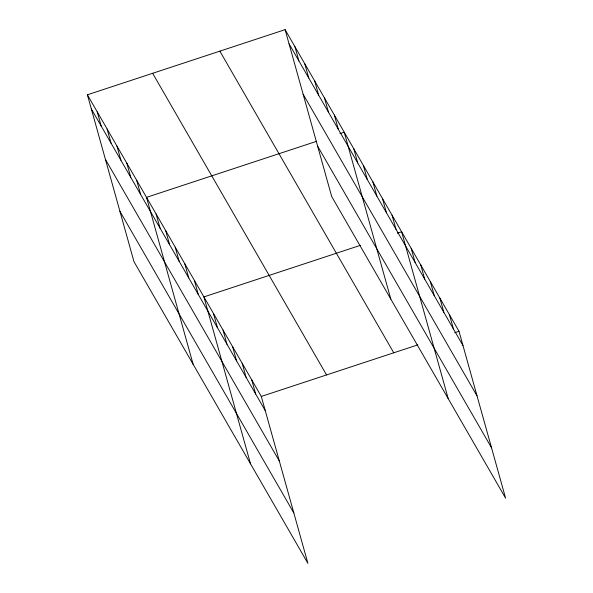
<?xml version="1.0" encoding="UTF-8"?>
<svg xmlns="http://www.w3.org/2000/svg" width="593" height="593" viewBox="0 0 593 593"><rect width="100%" height="100%" fill="white"/><g stroke="black" fill="none" stroke-linecap="round" stroke-linejoin="round"><path stroke-width="0.89" d="M87.393 94.798L261.298 396.443L307.9 563.35L133.996 261.706L87.393 94.798L285.1 29.65L459.004 331.294L505.607 498.202L331.702 196.557L285.1 29.65M316.758 141.26L146.523 197.358L193.118 364.265M339.937 133.625L344.229 132.209L390.831 299.117M360.411 245.332L203.91 296.9L250.513 463.808M397.325 233.168L401.617 231.752L448.219 398.659M261.298 396.443L417.798 344.874M454.712 332.71L459.004 331.294M289.065 43.852L462.97 345.497M303.134 94.243L477.039 395.887M317.633 146.16L491.538 447.804M219.855 51.146L393.759 352.798M152.638 73.302L326.543 374.946M91.359 109.001L265.264 410.645M105.428 159.391L279.333 461.035M119.927 211.316L293.831 512.96M449.442 314.705L453.408 328.907M439.88 298.116L443.846 312.318M430.31 281.527L434.276 295.722M420.748 264.93L424.714 279.133M411.186 248.341L415.144 262.543M392.055 215.163L396.02 229.365M382.485 198.573L386.451 212.768M372.923 181.984L376.889 196.179M363.361 165.388L367.326 179.59M353.791 148.799L357.757 163.001M334.378 115.116L338.344 129.318M324.519 98.023L328.485 112.225M314.668 80.93L318.634 95.132M304.809 63.836L308.775 78.039M294.958 46.743L298.924 60.946M251.736 379.854L255.694 394.056M242.166 363.264L246.132 377.467M232.604 346.675L236.57 360.878M223.042 330.086L227 344.281M213.473 313.489L217.438 327.692M194.341 280.311L198.307 294.513M184.779 263.722L188.744 277.924M175.217 247.133L179.182 261.335M165.647 230.544L169.613 244.739M156.085 213.947L160.051 228.149M136.664 180.265L140.63 194.467M126.813 163.171L130.779 177.374M116.954 146.078L120.92 160.28M107.103 128.985L111.069 143.187M97.245 111.892L101.21 126.094"/></g></svg>
